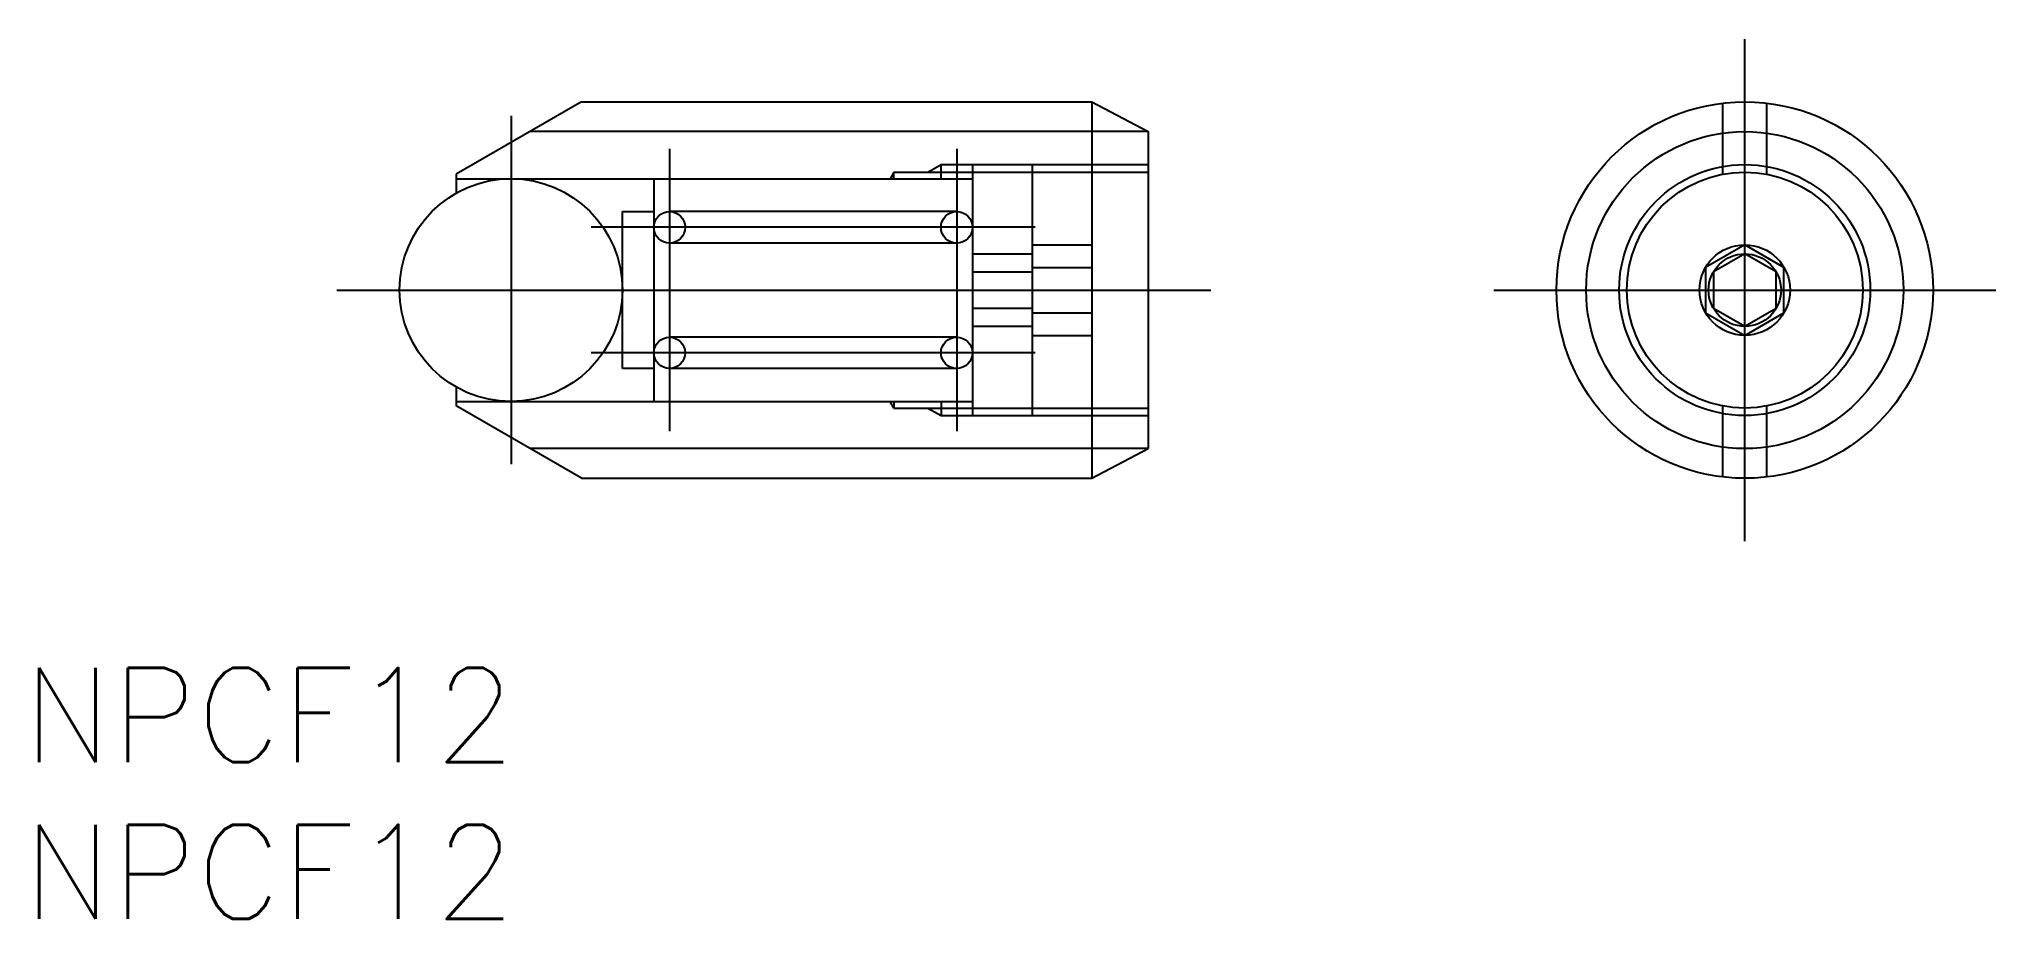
# Model space of a CAD drawing. Extents: x -15 to 47.3, y -20 to 8.
import ezdxf

# ---------------------------------------------------------------- set-up
doc = ezdxf.new("R2010")
doc.units = 0
doc.linetypes.add('CENTER', pattern=[50.8, 31.75, -6.35, 6.35, -6.35])
doc.linetypes.add('PHANTOM', pattern=[63.5, 31.75, -6.35, 6.35, -6.35, 6.35, -6.35])
doc.layers.get('0').update_dxf_attribs({"linetype": 'CONTINUOUS'})
doc.layers.add('CENTER', color=1, linetype='CENTER')
doc.styles.get("Standard").update_dxf_attribs({"font": 'txt.shx', "height": 3, "bigfont": 'bigfont.shx'})

msp = doc.modelspace()

# ---------------------------------------------------------------- linework, layer by layer
at = {"color": 7, "linetype": 'CONTINUOUS'}
for p, q in [((2.25, 6), (-1.75, 3.691)), ((2.25, 6), (18.5, 6)), ((18.5, 6), (20.3, 5.053)), ((18.5, 6), (18.5, -6)), ((38.608, 3.694), (38.608, 5.959)), ((40.008, 3.694), (40.008, 5.959)), ((20.3, 5.053), (20.3, -5.053)), ((12.2, 3.76), (12.079, 3.55)), ((12.2, 3.76), (14.7, 3.76)), ((12.2, 3.55), (12.2, 3.76)), ((13.7, 3.55), (13.7, 4)), ((14.7, 4), (18.5, 4)), ((14.7, 4), (14.7, -4)), ((16.6, 4), (16.6, -4)), ((18.5, 3.76), (20.3, 3.76)), ((-1.75, 3.691), (-1.75, 3.089)), ((-1.75, 3.55), (14.7, 3.55)), ((4.55, 3.55), (4.55, -3.55)), ((3.55, -2.5), (3.55, 2.5)), ((3.55, 2.5), (4.55, 2.5)), ((16.6, 1.443), (18.5, 1.443)), ((39.308, 1.443), (38.058, 0.722)), ((40.558, 0.722), (39.308, 1.443)), ((14.7, 1.155), (16.6, 1.155)), ((16.6, 0.722), (18.5, 0.722)), ((38.058, 0.722), (38.058, -0.722)), ((39.308, 1.155), (38.308, 0.577)), ((40.308, 0.577), (39.308, 1.155)), ((40.558, -0.722), (40.558, 0.722)), ((14.7, 0.577), (16.6, 0.577)), ((38.308, 0.577), (38.308, -0.577)), ((40.308, -0.577), (40.308, 0.577)), ((14.7, -0.577), (16.6, -0.577)), ((38.308, -0.577), (39.308, -1.155)), ((39.308, -1.155), (40.308, -0.577)), ((14.7, -1.155), (16.6, -1.155)), ((16.6, -0.722), (18.5, -0.722)), ((38.058, -0.722), (39.308, -1.443)), ((39.308, -1.443), (40.558, -0.722)), ((16.6, -1.443), (18.5, -1.443)), ((-1.75, -3.089), (-1.75, -3.691)), ((4.55, -2.5), (3.55, -2.5)), ((-1.75, -3.55), (14.7, -3.55)), ((2.25, -6), (-1.75, -3.691)), ((12.2, -3.76), (12.079, -3.55)), ((12.2, -3.55), (12.2, -3.76)), ((13.7, -3.55), (13.7, -4)), ((38.608, -5.959), (38.608, -3.694)), ((40.008, -5.959), (40.008, -3.694)), ((12.2, -3.76), (14.7, -3.76)), ((14.7, -4), (18.5, -4)), ((18.5, -3.76), (20.3, -3.76)), ((18.5, -6), (20.3, -5.053)), ((2.25, -6), (18.5, -6))]:
    msp.add_line(p, q, dxfattribs=at)
at = {"color": 3, "linetype": 'CONTINUOUS'}
for p, q in [((20.3, 5.053), (0.61, 5.053)), ((13.284, 3.76), (13.7, 4)), ((13.7, 4), (14.7, 4)), ((14.7, 3.76), (18.5, 3.76)), ((18.5, 4), (20.3, 4)), ((13.284, -3.76), (13.7, -4)), ((13.7, -4), (14.7, -4)), ((14.7, -3.76), (18.5, -3.76)), ((18.5, -4), (20.3, -4)), ((20.3, -5.053), (0.61, -5.053))]:
    msp.add_line(p, q, dxfattribs=at)
at = {"color": 3, "linetype": 'PHANTOM'}
for p, q in [((14.2, 2.5), (5.05, 2.5)), ((14.2, 1.5), (5.05, 1.5)), ((14.2, -1.5), (5.05, -1.5)), ((14.2, -2.5), (5.05, -2.5))]:
    msp.add_line(p, q, dxfattribs=at)
at = {"color": 7, "linetype": 'CONTINUOUS'}
for centre, radius in [((39.308, 0), 6), ((39.308, 0), 5.053), ((39.308, 0), 3.76), ((0, 0), 3.55), ((5.05, 2), 0.5), ((14.2, 2), 0.5), ((39.308, 0), 1.443), ((39.308, 0), 1.155), ((5.05, -2), 0.5), ((14.2, -2), 0.5)]:
    msp.add_circle(centre, radius, dxfattribs=at)
at = {"color": 3, "linetype": 'CONTINUOUS'}
msp.add_circle((39.308, 0), 4, dxfattribs=at)
at = {"layer": 'CENTER', "color": 1, "linetype": 'CENTER'}
for p, q in [((39.308, -8), (39.308, 8)), ((0, 5.55), (0, -5.55)), ((5.05, 4.5), (5.05, -4.5)), ((14.2, 4.5), (14.2, -4.5)), ((16.7, 2), (2.55, 2)), ((-5.55, 0), (22.3, 0)), ((31.308, 0), (47.308, 0)), ((16.7, -2), (2.55, -2))]:
    msp.add_line(p, q, dxfattribs=at)

# ---------------------------------------------------------------- texts
at = {"color": 7, "linetype": 'CONTINUOUS'}
for p in [(-15.549, -15.047), (-15.549, -20.045)]:
    msp.add_text('NPCF12', height=3, dxfattribs=at).set_placement(p)

doc.saveas('drawing.dxf')
